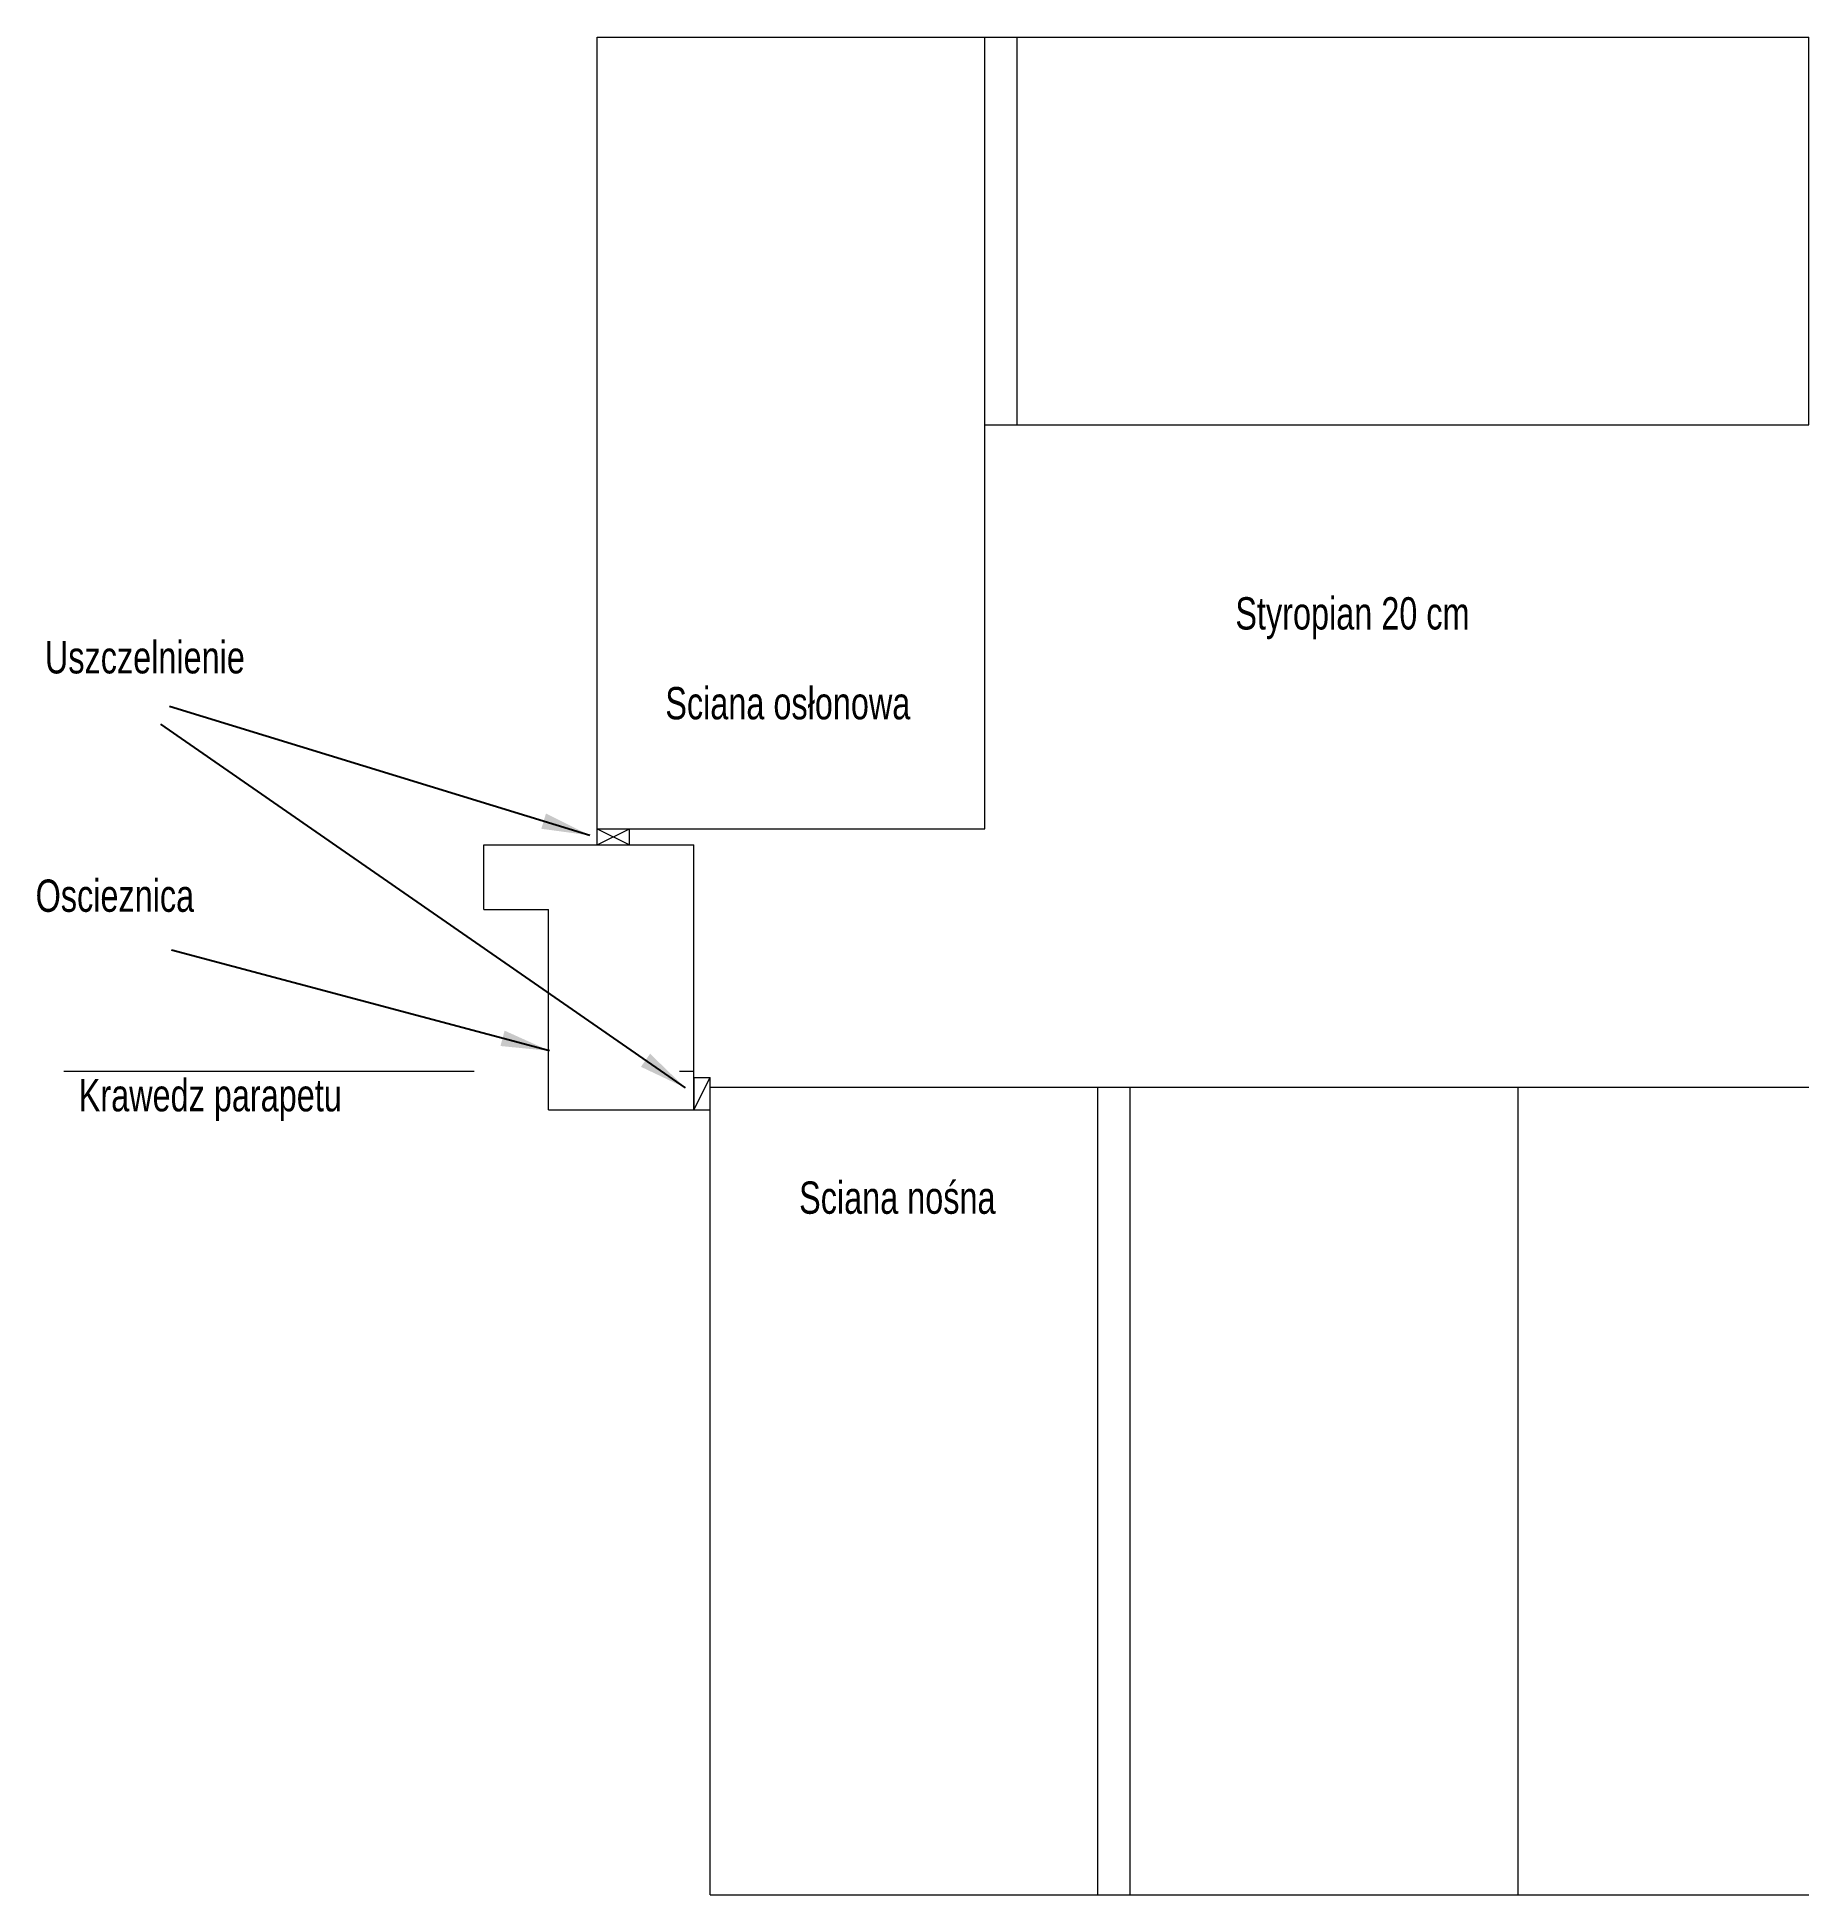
# Model space of a CAD drawing. Header units: centimetres. Extents: x 9.7 to 64.5, y 57.5 to 115.
import ezdxf

# ---------------------------------------------------------------- set-up
doc = ezdxf.new("R2010")
doc.units = ezdxf.units.CM
doc.linetypes.add('DASHED', pattern=[19.05, 12.7, -6.35])
doc.layers.get('0').update_dxf_attribs({"linetype": 'CONTINUOUS', "lineweight": 13})
doc.styles.get("Standard").update_dxf_attribs({"font": 'txt', "width": 0.75})
doc.dimstyles.get("Standard").update_dxf_attribs({"dimtxt": 1.5, "dimasz": 1.5, "dimexe": 1.25, "dimexo": 0.625, "dimtad": 1, "dimtxsty": 'Standard', "dimcen": 2.5, "dimadec": 0, "dimazin": 0, "dimtfac": 1, "dimtmove": 0, "dimatfit": 3, "dimfxl": 1, "dimarcsym": 0})

msp = doc.modelspace()

# ---------------------------------------------------------------- linework, layer by layer
at = {"color": 1}
for p, q in [((27, 90.5), (27, 115)), ((27, 115), (64.5, 115)), ((39, 90.5), (39, 115)), ((40, 103), (40, 115)), ((64.5, 103), (64.5, 115)), ((39, 103), (64.5, 103)), ((27, 90.5), (39, 90.5)), ((30.5, 82.5), (64.5, 82.5)), ((30.5, 57.5), (30.5, 82.5)), ((42.5, 57.5), (42.5, 82.5)), ((43.5, 57.5), (43.5, 82.5)), ((55.5, 57.5), (55.5, 82.5)), ((30.5, 57.5), (64.5, 57.5))]:
    msp.add_line(p, q, dxfattribs=at)
at = {"color": 6}
for p, q in [((27, 90), (27, 90.5)), ((27, 90.5), (28, 90.5)), ((27, 90), (28, 90.5)), ((27, 90.5), (28, 90)), ((28, 90), (28, 90.5)), ((27, 90), (28, 90)), ((30, 82.8), (30.5, 82.8)), ((30, 82.8), (30, 81.8)), ((30, 81.8), (30.5, 82.8)), ((30.5, 81.8), (30.5, 82.8)), ((30, 81.8), (30.5, 81.8))]:
    msp.add_line(p, q, dxfattribs=at)
for p, q in [((23.5, 90), (30, 90)), ((23.5, 88), (23.5, 90)), ((30, 81.8), (30, 90)), ((23.5, 88), (25.5, 88)), ((25.5, 81.8), (25.5, 88)), ((25.5, 81.8), (30, 81.8))]:
    msp.add_line(p, q)
at = {"color": 2, "linetype": 'DASHED'}
msp.add_line((10.5, 83), (30, 83), dxfattribs=at)

# ---------------------------------------------------------------- texts
at = {"insert": (50.377, 97.665), "char_height": 1, "width": 100, "attachment_point": 2}
msp.add_mtext('Styropian\\~20\\~cm', dxfattribs=at)
at = {"color": 6, "insert": (13.008, 96.306), "char_height": 1, "width": 100, "attachment_point": 2}
msp.add_mtext('Uszczelnienie', dxfattribs=at)
at = {"color": 1, "char_height": 1, "width": 100, "attachment_point": 2}
for s, insert in [('Sciana\\~osłonowa', (32.904, 94.885)), ('Sciana\\~nośna', (36.292, 79.581))]:
    msp.add_mtext(s, dxfattribs=dict(at, insert=insert))
at = {"color": 7, "insert": (12.079, 88.927), "char_height": 1, "width": 100, "attachment_point": 2}
msp.add_mtext('Oscieznica', dxfattribs=at)
at = {"color": 2, "insert": (15.031, 82.751), "char_height": 1, "width": 100, "attachment_point": 2}
msp.add_mtext('Krawedz\\~parapetu', dxfattribs=at)

# ---------------------------------------------------------------- leaders
at = {"color": 6}
for points in [[(29.733, 82.477), (13.5, 93.737)], [(26.782, 90.293), (13.774, 94.283)]]:
    msp.add_leader(points, dimstyle='Standard', dxfattribs=at)
at = {"color": 7}
msp.add_leader([(25.525, 83.625), (13.828, 86.741)], dimstyle='Standard', dxfattribs=at)

doc.saveas('drawing.dxf')
